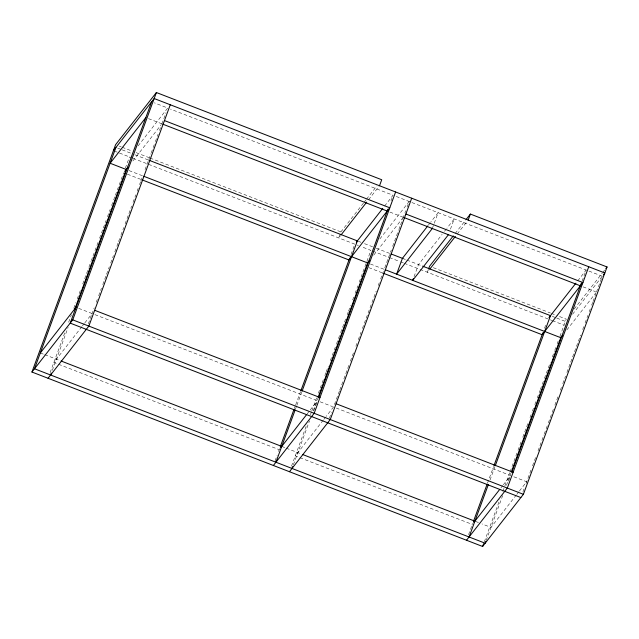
<?xml version="1.0" encoding="UTF-8"?>
<svg xmlns="http://www.w3.org/2000/svg" width="639" height="639" viewBox="0 0 639 639"><rect width="100%" height="100%" fill="white"/><g stroke="black" fill="none" stroke-linecap="round" stroke-linejoin="round"><path stroke-width="0.48" stroke-dasharray="3.19 2.4" d="M50.106 372.657L65.226 331.569M68.661 322.232L71.408 314.755M73.812 308.222L75.873 302.614M77.255 298.884L80.69 289.547M82.75 283.94L88.589 268.06M88.933 267.126L90.994 261.527M91.337 260.592L92.711 256.854M93.054 255.919L98.214 241.917M99.588 238.179L103.023 228.842M103.366 227.907L106.114 220.439M107.488 216.701L110.235 209.233M111.609 205.494L113.327 200.822M113.67 199.887L115.044 196.157M115.387 195.222L123.639 172.81M125.356 168.137L129.477 156.93M52.302 370.348L68.117 327.376M88.35 323.773L91.792 314.412M84.851 322.831L92.112 313.541L94.197 307.878M96.257 302.271L97.288 299.467M98.662 295.737L101.409 288.261M102.783 284.531L106.226 275.185M106.569 274.259L109.317 266.782M110.691 263.052L113.438 255.576M114.812 251.838L116.53 247.173M116.873 246.239L118.247 242.501M118.59 241.566L120.651 235.967M120.995 235.032L123.742 227.564M125.124 223.826L128.559 214.488M128.902 213.554L131.65 206.077M133.024 202.347L135.772 194.871M137.145 191.141L138.176 188.337M139.55 184.599L140.58 181.803M140.923 180.869L142.984 175.262M145.053 169.662L148.488 160.317M148.831 159.391L150.892 153.783M151.235 152.849L155.013 142.577M155.357 141.642L158.105 134.174M159.478 130.436L160.509 127.632M161.883 123.902L166.02 112.672M363.455 203.106L340.922 231.917L338.71 237.924L340.539 235.583M275.082 460.831L277.15 455.208M278.524 451.477L279.555 448.674M294.331 408.513L295.362 405.717M295.705 404.783L300.522 391.707M351.027 254.426L354.805 244.154M295.506 408.992L296.536 406.188M296.879 405.254L301.696 392.178M291.52 466.135L306.992 424.088M310.426 414.743L311.457 411.947M311.8 411.013L316.617 397.937M318.334 393.265L323.486 379.262M324.86 375.524L325.89 372.721M326.233 371.786L328.294 366.187M330.355 360.58L336.202 344.709M336.545 343.774L340.323 333.502M340.667 332.568L345.819 318.557M347.193 314.819L348.223 312.016M348.567 311.089L350.627 305.482M352.688 299.875L353.718 297.079M355.1 293.341L357.848 285.873M359.222 282.134L362.656 272.797M363 271.863L370.9 250.384L361.962 246.918M293.389 464.737L309.54 420.821M313.318 410.55L317.791 398.409M313.677 410.997L317.12 401.635M390.996 200.846L392.026 198.034M329.428 418.154L331.497 412.53M339.397 391.052L333.558 406.931L326.273 416.285M339.74 390.117L343.526 379.846M343.87 378.911L349.022 364.901M350.396 361.171L353.83 351.833M355.891 346.226L356.921 343.423M358.295 339.692L361.043 332.216M362.425 328.486L365.859 319.141M366.203 318.214L376.163 291.128M378.224 285.521L379.254 282.726M380.628 278.987L383.384 271.519M384.758 267.781L388.192 258.444M388.536 257.509L391.284 250.041M392.658 246.303L398.496 230.423M398.84 229.489L400.214 225.759M400.557 224.824L402.626 219.217M402.969 218.282L405.733 210.774M407.091 207.076L409.152 201.477L379.502 239.385M414.072 276.655L418.521 264.57L442.116 234.393M432.307 228.498L438.122 212.691L430.862 221.973M428.314 269.666L427.363 272.238L429.192 269.906M450.455 229.145L454.217 218.921L446.957 228.203M468.563 534.667L472.7 523.437M487.469 483.276L493.659 466.47M544.508 328.254L546.233 323.566M490.025 480.017L495.177 466.007M484.322 541.808L499.786 499.778M502.877 491.375L509.754 472.7M510.098 471.766L517.654 451.222M517.997 450.287L521.432 440.942M522.806 437.212L527.966 423.202M530.027 417.602L532.087 411.995M532.431 411.061L533.461 408.257M534.835 404.527L535.865 401.723M537.239 397.985L539.987 390.517M540.33 389.582L544.109 379.31M544.452 378.376L550.299 362.497M552.36 356.897L554.42 351.29M554.764 350.356L555.794 347.56M557.168 343.822L558.198 341.018M559.916 336.354L566.25 319.133L556.952 315.538M486.191 540.41L502.677 495.584M506.463 485.313L510.928 473.172M508.524 481.111L509.571 478.26M582.073 281.216L586.195 270.009L393.951 195.59M522.91 491.99L524.635 487.293M526.009 483.555L531.161 469.553M532.535 465.815L535.977 456.478M538.038 450.87L543.877 434.999M544.22 434.065L547.998 423.793M548.342 422.858L553.502 408.848M554.876 405.11L558.31 395.773M560.371 390.173L561.401 387.37M562.775 383.632L565.523 376.163M566.897 372.425L570.331 363.088M570.675 362.153L580.643 335.068M582.704 329.468L583.734 326.665M585.108 322.927L587.856 315.458M589.23 311.72L590.26 308.925M591.634 305.186L592.673 302.383M593.016 301.448L595.764 293.98M596.475 292.047L602.289 276.24L587.089 270.353M138.08 145.932L167.73 108.023L154.318 102.831M132.864 160.972L161.308 124.605M81.824 326.697L53.86 362.457L57.59 363.895M82.431 325.922L84.244 323.606M364.062 202.323L365.891 199.991M366.498 199.208L376.85 185.973M368.551 199.767L378.903 186.532M384.582 206.077L393.057 195.246L170.517 109.101M373.687 255.193L404.351 215.982M428.442 225.064L430.255 222.747M444.536 231.294L446.349 228.978M307.151 413.92L309.572 410.821M310.179 410.054L316.832 401.54M455.152 233.531L465.504 220.287M457.204 234.082L466.941 221.629M323.246 420.15L295.282 455.903L298.996 457.34M323.853 419.376L325.666 417.051M577.728 280.841L586.195 270.009M574.165 309.012L602.178 273.196M602.785 272.422L604.614 270.081M572.568 314.244L602.401 276.088M566.825 329.956L595.867 292.822M500.896 487.908L502.709 485.584M503.316 484.809L510.577 475.528L336.314 408.073M516.384 494.913L490.976 527.407L482.03 523.948M516.991 494.139L518.804 491.814M519.411 491.04L526.672 481.758L512.366 476.223M148.496 118.638L161.915 123.83M389.926 212.092L403.337 217.284M583.064 286.855L595.58 291.696M119.317 146.131L121.178 146.858M122.113 147.218L131.426 150.82M136.075 152.625L149.111 157.665M150.045 158.033L340.922 231.917M433.29 267.669L550.443 313.014M551.377 313.382L556.026 315.179M117.72 148.136L121.298 149.518M122.193 149.861L131.131 153.328M134.821 154.75L147.857 159.798M358.255 241.238L360.931 242.277M364.51 243.659L372.561 246.774M376.235 248.196L390.133 253.579M402.426 258.34L405.997 259.722M406.819 260.041L421.652 265.776M552.288 316.345L555.858 317.727M556.753 318.078L566.593 321.88M114.277 151.044L132.273 158.009M132.936 158.272L358.383 245.536M372.753 251.103L388.512 257.197M389.439 257.557L399.639 261.503M400.565 261.862L403.345 262.941M404.271 263.3L419.104 269.043M420.031 269.402L551.952 320.466M552.415 320.642L564.037 325.147M129.006 170.565L142.042 175.605M370.42 264.011L384.319 269.386M127.385 174.183L141.355 179.591M368.791 267.629L382.697 273.013M78.701 308.349L92.112 313.541M94.907 314.628L317.439 400.765M320.123 401.803L332.639 406.652M40.313 352.96L43.891 354.349M44.786 354.693L60.138 360.636M281.743 446.413L285.313 447.795M286.208 448.147L301.544 454.081M475.775 521.52L478.459 522.558M58.516 364.254L279.187 449.672M299.923 457.7L472.333 524.435"/><path stroke-width="0.96" d="M466.111 219.512L470.376 214.065L607.05 266.966L523.405 494.306L482.605 546.473L31.95 372.034L115.595 144.694L156.395 92.527L381.723 179.743L379.51 185.757M115.931 147.441L34.498 368.775L485.161 543.214L485.848 541.345M50.593 375.005L51.28 373.136M74.643 309.627L126.53 168.616M151.635 101.793L70.202 323.126L520.857 497.565M31.95 372.034L72.75 319.867L156.395 92.527M170.278 104.764L88.845 326.098L48.045 378.264M280.249 446.805L293.988 409.447M300.865 390.772L349.677 258.1M275.92 462.221L295.162 409.926M302.039 391.252L357.361 240.895L148.791 160.157M292.015 468.451L292.702 466.582M318.134 397.474L367.952 262.062M318.494 397.897L387.921 209.193M395.605 191.988L314.172 413.313L273.372 465.488M411.7 198.218L330.267 419.543L289.467 471.718M413.385 278.516L412.698 280.377L448.402 234.729M428.625 268.803L429.576 266.231L453.323 235.863M468.163 220.072L470.376 214.065M473.387 521.568L487.126 484.21M494.003 465.535L542.815 332.863M469.066 536.984L488.308 484.689M495.521 465.072L550.499 315.65L422.579 266.136M482.605 546.473L483.635 543.677M511.272 472.237L561.09 336.825M511.975 471.726L581.402 283.029M588.743 266.743L507.31 488.076L466.51 540.243M113.383 150.7L154.183 98.534L604.837 272.973L603.312 274.93M145.82 117.6L110.116 163.249L126.21 169.479M124.685 171.436L128.024 167.162M40.313 352.96L76.017 307.311M341.146 234.809L366.722 202.108M356.338 242.197L382.769 208.394M369.454 260.608L367.633 262.933L143.903 176.324M427.834 225.839L402.426 258.34L396.603 274.147L432.307 228.498M280.721 447.715L306.544 414.695M429.799 269.123L455.375 236.422M548.965 317.607L575.907 283.157M605.836 268.524L607.05 266.966M562.592 335.371L560.77 337.696L385.245 269.746M473.858 522.478L499.69 489.458M164.463 120.571L389.79 207.795L348.99 259.961L142.281 179.95M405.885 214.025L582.928 282.558L542.128 334.724L383.624 273.364M162.841 124.19L387.242 211.054M404.263 217.643L580.38 285.817M391.06 253.939L403.113 258.603M94.66 310.282L319.987 397.506M336.082 403.736L513.125 472.269M72.75 319.867L523.405 494.306M61.064 360.995L281.743 446.413M302.471 454.441L474.881 521.176"/></g></svg>
